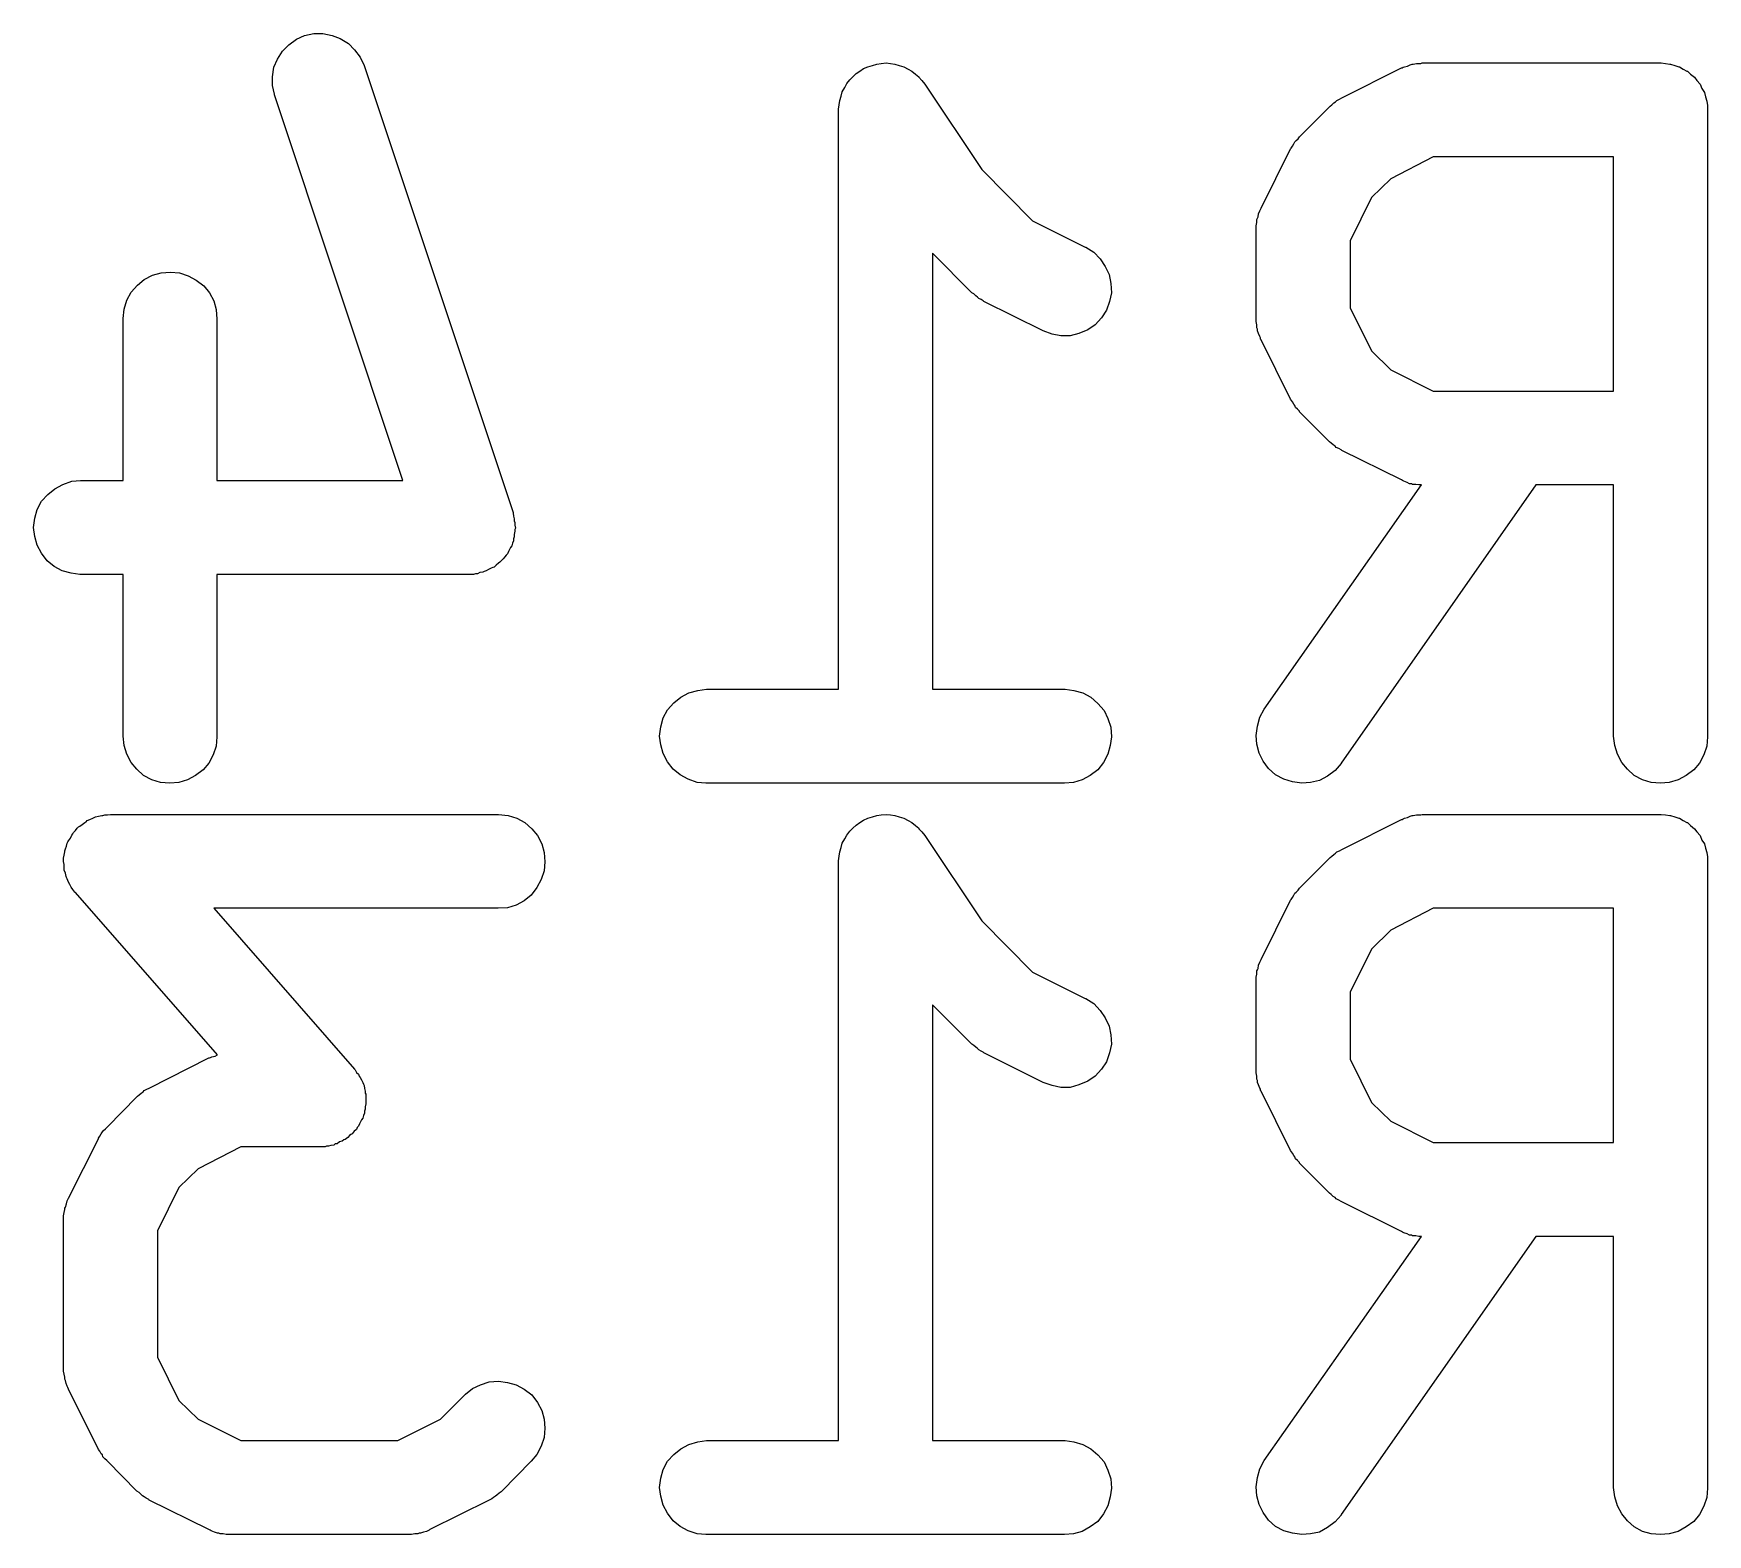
# Model space of a CAD drawing. Extents: x 99.9 to 130.1, y -164.7 to -96.1.
# Drawn here: x 113.915 to 116.589, y -115.327 to -112.93 of the extents above; entities that cross this region are included whole.
import ezdxf

# ---------------------------------------------------------------- set-up
doc = ezdxf.new("R2010")
doc.units = 0
doc.layers.add('BLACK', color=7, linetype='CONTINUOUS')

msp = doc.modelspace()

# ---------------------------------------------------------------- linework, layer by layer
at = {"layer": 'BLACK', "linetype": 'CONTINUOUS'}
for p, q in [((114.313, -112.958), (114.323, -112.948)), ((114.323, -112.948), (114.335, -112.939)), ((114.335, -112.939), (114.348, -112.933)), ((114.348, -112.933), (114.363, -112.93)), ((114.363, -112.93), (114.377, -112.93)), ((114.377, -112.93), (114.392, -112.933)), ((114.392, -112.933), (114.405, -112.938)), ((114.405, -112.938), (114.418, -112.946)), ((114.418, -112.946), (114.428, -112.956)), ((114.299, -112.984), (114.305, -112.971)), ((114.305, -112.971), (114.313, -112.958)), ((114.428, -112.956), (114.437, -112.968)), ((114.437, -112.968), (114.443, -112.981)), ((114.297, -112.999), (114.299, -112.984)), ((114.297, -113.013), (114.297, -112.999)), ((114.443, -112.981), (114.681, -113.695)), ((115.219, -113.004), (115.224, -112.999)), ((115.224, -112.999), (115.229, -112.994)), ((115.224, -112.999), (115.224, -112.999)), ((115.224, -112.999), (115.224, -112.999)), ((115.229, -112.994), (115.235, -112.99)), ((115.235, -112.99), (115.241, -112.986)), ((115.235, -112.99), (115.235, -112.99)), ((115.235, -112.99), (115.235, -112.99)), ((115.241, -112.986), (115.248, -112.983)), ((115.248, -112.983), (115.255, -112.981)), ((115.248, -112.983), (115.248, -112.983)), ((115.248, -112.983), (115.248, -112.983)), ((115.255, -112.981), (115.262, -112.979)), ((115.262, -112.979), (115.269, -112.978)), ((115.262, -112.979), (115.262, -112.979)), ((115.262, -112.979), (115.262, -112.979)), ((115.269, -112.978), (115.277, -112.977)), ((115.277, -112.977), (115.277, -112.977)), ((115.277, -112.977), (115.284, -112.978)), ((115.277, -112.977), (115.277, -112.977)), ((115.284, -112.978), (115.291, -112.979)), ((115.291, -112.979), (115.291, -112.979)), ((115.291, -112.979), (115.291, -112.979)), ((115.291, -112.979), (115.298, -112.981)), ((115.298, -112.981), (115.305, -112.983)), ((115.305, -112.983), (115.305, -112.983)), ((115.305, -112.983), (115.305, -112.983)), ((115.305, -112.983), (115.312, -112.987)), ((115.312, -112.987), (115.318, -112.99)), ((115.318, -112.99), (115.318, -112.99)), ((115.318, -112.99), (115.318, -112.99)), ((115.318, -112.99), (115.324, -112.995)), ((115.324, -112.995), (115.329, -112.999)), ((115.329, -112.999), (115.329, -112.999)), ((115.329, -112.999), (115.329, -113)), ((115.329, -113), (115.334, -113.005)), ((116.005, -113.033), (116.1, -112.985)), ((116.1, -112.985), (116.101, -112.985)), ((116.101, -112.985), (116.103, -112.984)), ((116.103, -112.984), (116.105, -112.983)), ((116.105, -112.983), (116.11, -112.982)), ((116.11, -112.982), (116.114, -112.98)), ((116.114, -112.98), (116.117, -112.979)), ((116.117, -112.979), (116.119, -112.979)), ((116.119, -112.979), (116.124, -112.978)), ((116.124, -112.978), (116.129, -112.978)), ((116.129, -112.978), (116.131, -112.978)), ((116.131, -112.978), (116.133, -112.977)), ((116.133, -112.977), (116.514, -112.977)), ((116.514, -112.977), (116.515, -112.977)), ((116.515, -112.977), (116.515, -112.977)), ((116.515, -112.977), (116.515, -112.977)), ((116.515, -112.977), (116.515, -112.977)), ((116.515, -112.977), (116.522, -112.978)), ((116.522, -112.978), (116.529, -112.979)), ((116.529, -112.979), (116.53, -112.979)), ((116.53, -112.979), (116.53, -112.979)), ((116.53, -112.979), (116.537, -112.981)), ((116.537, -112.981), (116.543, -112.983)), ((116.543, -112.983), (116.544, -112.983)), ((116.544, -112.983), (116.544, -112.983)), ((116.544, -112.983), (116.55, -112.987)), ((116.55, -112.987), (116.556, -112.99)), ((116.556, -112.99), (116.556, -112.99)), ((116.556, -112.99), (116.557, -112.99)), ((116.557, -112.99), (116.562, -112.995)), ((116.562, -112.995), (116.568, -113)), ((116.568, -113), (116.568, -113)), ((116.568, -113), (116.568, -113)), ((116.568, -113), (116.572, -113.005)), ((114.3, -113.027), (114.297, -113.013)), ((114.3, -113.028), (114.3, -113.027)), ((114.505, -113.644), (114.3, -113.028)), ((115.205, -113.03), (115.207, -113.023)), ((115.207, -113.023), (115.211, -113.016)), ((115.207, -113.023), (115.207, -113.023)), ((115.207, -113.023), (115.207, -113.023)), ((115.211, -113.016), (115.214, -113.01)), ((115.214, -113.01), (115.219, -113.004)), ((115.214, -113.01), (115.214, -113.01)), ((115.214, -113.01), (115.214, -113.01)), ((115.334, -113.005), (115.339, -113.011)), ((115.339, -113.011), (115.43, -113.147)), ((116.572, -113.005), (116.577, -113.011)), ((116.577, -113.011), (116.577, -113.011)), ((116.577, -113.011), (116.577, -113.011)), ((116.577, -113.011), (116.58, -113.018)), ((116.58, -113.018), (116.584, -113.024)), ((116.584, -113.024), (116.584, -113.024)), ((116.584, -113.024), (116.584, -113.024)), ((116.584, -113.024), (116.586, -113.031)), ((115.201, -113.051), (115.202, -113.044)), ((115.201, -113.052), (115.201, -113.051)), ((115.201, -113.051), (115.201, -113.051)), ((115.201, -113.051), (115.201, -113.051)), ((115.201, -113.051), (115.201, -113.051)), ((115.201, -113.977), (115.201, -113.052)), ((115.202, -113.044), (115.203, -113.037)), ((115.203, -113.037), (115.205, -113.03)), ((115.203, -113.037), (115.203, -113.037)), ((115.203, -113.037), (115.203, -113.037)), ((115.937, -113.095), (115.985, -113.047)), ((115.985, -113.047), (115.986, -113.046)), ((115.986, -113.046), (115.989, -113.044)), ((115.989, -113.044), (115.992, -113.041)), ((115.992, -113.041), (115.995, -113.039)), ((115.995, -113.039), (115.997, -113.037)), ((115.997, -113.037), (116.001, -113.035)), ((116.001, -113.035), (116.005, -113.033)), ((116.586, -113.031), (116.588, -113.038)), ((116.588, -113.038), (116.588, -113.038)), ((116.588, -113.038), (116.588, -113.038)), ((116.588, -113.038), (116.589, -113.045)), ((116.589, -113.045), (116.589, -113.052)), ((116.589, -113.052), (116.589, -114.052)), ((115.924, -113.113), (115.926, -113.11)), ((115.926, -113.11), (115.928, -113.106)), ((115.928, -113.106), (115.93, -113.103)), ((115.93, -113.103), (115.932, -113.101)), ((115.932, -113.101), (115.935, -113.098)), ((115.935, -113.098), (115.937, -113.095)), ((115.876, -113.209), (115.923, -113.114)), ((115.923, -113.114), (115.924, -113.113)), ((116.151, -113.127), (116.083, -113.162)), ((116.439, -113.127), (116.151, -113.127)), ((116.439, -113.501), (116.439, -113.127)), ((115.43, -113.147), (115.511, -113.229)), ((116.083, -113.162), (116.052, -113.192)), ((115.872, -113.218), (115.874, -113.213)), ((115.874, -113.213), (115.875, -113.211)), ((115.875, -113.211), (115.876, -113.209)), ((116.052, -113.192), (116.018, -113.261)), ((115.511, -113.229), (115.595, -113.271)), ((115.868, -113.237), (115.869, -113.232)), ((115.868, -113.24), (115.868, -113.237)), ((115.868, -113.242), (115.868, -113.24)), ((115.868, -113.243), (115.868, -113.242)), ((115.868, -113.386), (115.868, -113.243)), ((115.869, -113.227), (115.87, -113.225)), ((115.869, -113.232), (115.869, -113.227)), ((115.87, -113.225), (115.871, -113.223)), ((115.871, -113.223), (115.872, -113.218)), ((116.018, -113.261), (116.018, -113.368)), ((115.414, -113.344), (115.351, -113.281)), ((115.351, -113.281), (115.351, -113.977)), ((115.595, -113.271), (115.596, -113.271)), ((115.596, -113.271), (115.609, -113.279)), ((115.609, -113.279), (115.619, -113.29)), ((115.619, -113.29), (115.627, -113.302)), ((114.081, -113.332), (114.092, -113.323)), ((114.092, -113.323), (114.105, -113.316)), ((114.105, -113.316), (114.119, -113.312)), ((114.119, -113.312), (114.134, -113.311)), ((114.134, -113.311), (114.148, -113.312)), ((114.148, -113.312), (114.162, -113.317)), ((114.162, -113.317), (114.175, -113.324)), ((114.175, -113.324), (114.187, -113.333)), ((115.627, -113.302), (115.633, -113.315)), ((115.633, -113.315), (115.636, -113.329)), ((114.064, -113.356), (114.071, -113.343)), ((114.071, -113.343), (114.081, -113.332)), ((114.187, -113.333), (114.196, -113.344)), ((114.196, -113.344), (114.203, -113.357)), ((115.417, -113.346), (115.414, -113.344)), ((115.42, -113.349), (115.417, -113.346)), ((115.423, -113.351), (115.42, -113.349)), ((115.637, -113.344), (115.634, -113.358)), ((115.636, -113.329), (115.637, -113.344)), ((114.058, -113.385), (114.06, -113.37)), ((114.06, -113.37), (114.064, -113.356)), ((114.203, -113.357), (114.207, -113.371)), ((114.207, -113.371), (114.208, -113.386)), ((115.425, -113.353), (115.423, -113.351)), ((115.429, -113.355), (115.425, -113.353)), ((115.432, -113.357), (115.429, -113.355)), ((115.433, -113.358), (115.432, -113.357)), ((115.528, -113.405), (115.433, -113.358)), ((115.629, -113.372), (115.621, -113.384)), ((115.634, -113.358), (115.629, -113.372)), ((116.018, -113.368), (116.052, -113.437)), ((114.058, -113.386), (114.058, -113.385)), ((114.058, -113.644), (114.058, -113.386)), ((114.208, -113.386), (114.208, -113.644)), ((115.599, -113.403), (115.585, -113.409)), ((115.611, -113.395), (115.599, -113.403)), ((115.621, -113.384), (115.611, -113.395)), ((115.868, -113.388), (115.868, -113.386)), ((115.868, -113.39), (115.868, -113.388)), ((115.869, -113.395), (115.868, -113.39)), ((115.869, -113.4), (115.869, -113.395)), ((115.87, -113.402), (115.869, -113.4)), ((115.87, -113.405), (115.87, -113.402)), ((115.542, -113.41), (115.528, -113.405)), ((115.556, -113.413), (115.542, -113.41)), ((115.571, -113.413), (115.556, -113.413)), ((115.585, -113.409), (115.571, -113.413)), ((115.872, -113.409), (115.87, -113.405)), ((115.874, -113.414), (115.872, -113.409)), ((115.875, -113.416), (115.874, -113.414)), ((115.875, -113.418), (115.875, -113.416)), ((115.876, -113.419), (115.875, -113.418)), ((115.923, -113.514), (115.876, -113.419)), ((116.052, -113.437), (116.083, -113.467)), ((116.083, -113.467), (116.151, -113.501)), ((116.151, -113.501), (116.439, -113.501)), ((115.926, -113.518), (115.923, -113.514)), ((115.928, -113.522), (115.926, -113.518)), ((115.93, -113.524), (115.928, -113.522)), ((115.931, -113.527), (115.93, -113.524)), ((115.934, -113.53), (115.931, -113.527)), ((115.937, -113.533), (115.934, -113.53)), ((115.937, -113.534), (115.937, -113.533)), ((115.985, -113.582), (115.937, -113.534)), ((115.988, -113.584), (115.985, -113.582)), ((115.991, -113.587), (115.988, -113.584)), ((115.994, -113.589), (115.991, -113.587)), ((115.996, -113.591), (115.994, -113.589)), ((116, -113.593), (115.996, -113.591)), ((116.004, -113.595), (116, -113.593)), ((116.005, -113.596), (116.004, -113.595)), ((116.1, -113.643), (116.005, -113.596)), ((113.976, -113.645), (113.99, -113.644)), ((113.99, -113.644), (114.058, -113.644)), ((114.208, -113.644), (114.505, -113.644)), ((116.102, -113.644), (116.1, -113.643)), ((116.104, -113.645), (116.102, -113.644)), ((113.928, -113.677), (113.938, -113.666)), ((113.938, -113.666), (113.949, -113.657)), ((113.949, -113.657), (113.962, -113.65)), ((113.962, -113.65), (113.976, -113.645)), ((115.881, -114.009), (116.132, -113.651)), ((116.315, -113.651), (116.004, -114.095)), ((116.109, -113.647), (116.104, -113.645)), ((116.113, -113.649), (116.109, -113.647)), ((116.116, -113.649), (116.113, -113.649)), ((116.118, -113.65), (116.116, -113.649)), ((116.123, -113.65), (116.118, -113.65)), ((116.128, -113.651), (116.123, -113.65)), ((116.13, -113.651), (116.128, -113.651)), ((116.132, -113.651), (116.13, -113.651)), ((116.439, -113.651), (116.315, -113.651)), ((116.439, -114.052), (116.439, -113.651)), ((113.917, -113.704), (113.921, -113.69)), ((113.921, -113.69), (113.928, -113.677)), ((114.681, -113.695), (114.681, -113.696)), ((114.681, -113.696), (114.682, -113.701)), ((113.915, -113.719), (113.917, -113.704)), ((113.917, -113.733), (113.915, -113.719)), ((114.682, -113.701), (114.683, -113.705)), ((114.683, -113.705), (114.683, -113.708)), ((114.683, -113.708), (114.684, -113.711)), ((114.684, -113.725), (114.683, -113.73)), ((114.684, -113.711), (114.684, -113.715)), ((114.684, -113.715), (114.685, -113.72)), ((114.685, -113.72), (114.684, -113.722)), ((114.684, -113.722), (114.684, -113.725)), ((113.921, -113.747), (113.917, -113.733)), ((113.928, -113.76), (113.921, -113.747)), ((114.677, -113.751), (114.676, -113.753)), ((114.679, -113.748), (114.677, -113.751)), ((114.68, -113.744), (114.679, -113.748)), ((114.682, -113.74), (114.68, -113.744)), ((114.683, -113.734), (114.682, -113.737)), ((114.682, -113.737), (114.682, -113.74)), ((114.683, -113.73), (114.683, -113.734)), ((113.937, -113.772), (113.928, -113.76)), ((113.948, -113.781), (113.937, -113.772)), ((114.658, -113.776), (114.654, -113.779)), ((114.66, -113.774), (114.658, -113.776)), ((114.662, -113.772), (114.66, -113.774)), ((114.665, -113.769), (114.662, -113.772)), ((114.668, -113.766), (114.665, -113.769)), ((114.67, -113.763), (114.668, -113.766)), ((114.672, -113.761), (114.67, -113.763)), ((114.674, -113.757), (114.672, -113.761)), ((114.676, -113.753), (114.674, -113.757)), ((113.961, -113.788), (113.948, -113.781)), ((113.975, -113.792), (113.961, -113.788)), ((113.989, -113.794), (113.975, -113.792)), ((113.99, -113.794), (113.989, -113.794)), ((114.058, -113.794), (113.99, -113.794)), ((114.058, -114.052), (114.058, -113.794)), ((114.61, -113.794), (114.208, -113.794)), ((114.208, -113.794), (114.208, -114.052)), ((114.614, -113.794), (114.61, -113.794)), ((114.618, -113.794), (114.614, -113.794)), ((114.621, -113.793), (114.618, -113.794)), ((114.624, -113.793), (114.621, -113.793)), ((114.628, -113.791), (114.624, -113.793)), ((114.633, -113.79), (114.628, -113.791)), ((114.635, -113.789), (114.633, -113.79)), ((114.638, -113.788), (114.635, -113.789)), ((114.642, -113.786), (114.638, -113.788)), ((114.646, -113.784), (114.642, -113.786)), ((114.649, -113.783), (114.646, -113.784)), ((114.651, -113.782), (114.649, -113.783)), ((114.654, -113.779), (114.651, -113.782)), ((114.938, -113.999), (114.949, -113.99)), ((114.949, -113.99), (114.962, -113.983)), ((114.962, -113.983), (114.976, -113.979)), ((114.976, -113.979), (114.99, -113.977)), ((114.99, -113.977), (115.201, -113.977)), ((115.351, -113.977), (115.562, -113.977)), ((115.562, -113.977), (115.563, -113.977)), ((115.563, -113.977), (115.577, -113.979)), ((115.577, -113.979), (115.591, -113.983)), ((115.591, -113.983), (115.604, -113.99)), ((115.604, -113.99), (115.615, -114)), ((114.921, -114.023), (114.928, -114.01)), ((114.928, -114.01), (114.938, -113.999)), ((115.615, -114), (115.625, -114.011)), ((115.625, -114.011), (115.631, -114.024)), ((115.874, -114.022), (115.881, -114.009)), ((114.915, -114.052), (114.917, -114.037)), ((114.917, -114.037), (114.921, -114.023)), ((115.631, -114.024), (115.636, -114.038)), ((115.636, -114.038), (115.637, -114.053)), ((115.868, -114.051), (115.87, -114.036)), ((115.87, -114.036), (115.874, -114.022)), ((114.06, -114.067), (114.058, -114.052)), ((114.064, -114.081), (114.06, -114.067)), ((114.207, -114.068), (114.202, -114.082)), ((114.208, -114.053), (114.207, -114.068)), ((114.208, -114.052), (114.208, -114.053)), ((114.917, -114.066), (114.915, -114.052)), ((114.921, -114.08), (114.917, -114.066)), ((115.635, -114.067), (115.631, -114.081)), ((115.637, -114.053), (115.635, -114.067)), ((115.869, -114.065), (115.868, -114.051)), ((115.873, -114.079), (115.869, -114.065)), ((116.441, -114.067), (116.439, -114.052)), ((116.445, -114.081), (116.441, -114.067)), ((116.588, -114.068), (116.583, -114.082)), ((116.589, -114.053), (116.588, -114.068)), ((116.589, -114.052), (116.589, -114.053)), ((114.071, -114.094), (114.064, -114.081)), ((114.08, -114.105), (114.071, -114.094)), ((114.195, -114.095), (114.186, -114.106)), ((114.202, -114.082), (114.195, -114.095)), ((114.928, -114.093), (114.921, -114.08)), ((114.937, -114.105), (114.928, -114.093)), ((115.624, -114.094), (115.615, -114.106)), ((115.631, -114.081), (115.624, -114.094)), ((115.879, -114.092), (115.873, -114.079)), ((115.888, -114.104), (115.879, -114.092)), ((116.004, -114.096), (115.994, -114.107)), ((116.004, -114.095), (116.004, -114.096)), ((116.452, -114.094), (116.445, -114.081)), ((116.461, -114.105), (116.452, -114.094)), ((116.576, -114.095), (116.567, -114.106)), ((116.583, -114.082), (116.576, -114.095)), ((114.091, -114.115), (114.08, -114.105)), ((114.104, -114.122), (114.091, -114.115)), ((114.118, -114.126), (114.104, -114.122)), ((114.133, -114.127), (114.118, -114.126)), ((114.147, -114.126), (114.133, -114.127)), ((114.161, -114.122), (114.147, -114.126)), ((114.174, -114.115), (114.161, -114.122)), ((114.186, -114.106), (114.174, -114.115)), ((114.948, -114.114), (114.937, -114.105)), ((114.961, -114.121), (114.948, -114.114)), ((114.975, -114.126), (114.961, -114.121)), ((114.989, -114.127), (114.975, -114.126)), ((115.576, -114.126), (115.562, -114.127)), ((115.59, -114.122), (115.576, -114.126)), ((115.603, -114.115), (115.59, -114.122)), ((115.615, -114.106), (115.603, -114.115)), ((115.899, -114.114), (115.888, -114.104)), ((115.912, -114.121), (115.899, -114.114)), ((115.926, -114.125), (115.912, -114.121)), ((115.941, -114.127), (115.926, -114.125)), ((115.955, -114.126), (115.941, -114.127)), ((115.969, -114.123), (115.955, -114.126)), ((115.982, -114.116), (115.969, -114.123)), ((115.994, -114.107), (115.982, -114.116)), ((116.472, -114.115), (116.461, -114.105)), ((116.485, -114.122), (116.472, -114.115)), ((116.499, -114.126), (116.485, -114.122)), ((116.514, -114.127), (116.499, -114.126)), ((116.528, -114.126), (116.514, -114.127)), ((116.542, -114.122), (116.528, -114.126)), ((116.555, -114.115), (116.542, -114.122)), ((116.567, -114.106), (116.555, -114.115)), ((114.99, -114.127), (114.989, -114.127)), ((115.562, -114.127), (114.99, -114.127)), ((114.019, -114.18), (114.024, -114.179)), ((114.024, -114.179), (114.026, -114.179)), ((114.026, -114.179), (114.029, -114.178)), ((114.029, -114.178), (114.033, -114.178)), ((114.033, -114.178), (114.038, -114.177)), ((114.038, -114.177), (114.657, -114.177)), ((114.657, -114.177), (114.658, -114.177)), ((114.658, -114.177), (114.673, -114.179)), ((114.673, -114.179), (114.687, -114.183)), ((115.255, -114.181), (115.262, -114.179)), ((115.262, -114.179), (115.269, -114.178)), ((115.262, -114.179), (115.262, -114.179)), ((115.262, -114.179), (115.262, -114.179)), ((115.269, -114.178), (115.277, -114.177)), ((115.277, -114.177), (115.277, -114.177)), ((115.277, -114.177), (115.284, -114.178)), ((115.277, -114.177), (115.277, -114.177)), ((115.284, -114.178), (115.291, -114.179)), ((115.291, -114.179), (115.291, -114.179)), ((115.291, -114.179), (115.291, -114.179)), ((115.291, -114.179), (115.298, -114.181)), ((116.114, -114.18), (116.117, -114.179)), ((116.117, -114.179), (116.119, -114.179)), ((116.119, -114.179), (116.124, -114.178)), ((116.124, -114.178), (116.129, -114.178)), ((116.129, -114.178), (116.131, -114.178)), ((116.131, -114.178), (116.133, -114.177)), ((116.133, -114.177), (116.514, -114.177)), ((116.514, -114.177), (116.515, -114.177)), ((116.515, -114.177), (116.515, -114.177)), ((116.515, -114.177), (116.515, -114.177)), ((116.515, -114.177), (116.515, -114.177)), ((116.515, -114.177), (116.522, -114.178)), ((116.522, -114.178), (116.529, -114.179)), ((116.529, -114.179), (116.53, -114.179)), ((116.53, -114.179), (116.53, -114.179)), ((116.53, -114.179), (116.537, -114.181)), ((113.978, -114.208), (113.979, -114.206)), ((113.979, -114.206), (113.982, -114.203)), ((113.982, -114.203), (113.985, -114.199)), ((113.985, -114.199), (113.987, -114.197)), ((113.987, -114.197), (113.989, -114.196)), ((113.989, -114.196), (113.993, -114.193)), ((113.993, -114.193), (113.997, -114.19)), ((113.997, -114.19), (113.999, -114.189)), ((113.999, -114.189), (114.001, -114.187)), ((114.001, -114.187), (114.005, -114.185)), ((114.005, -114.185), (114.01, -114.183)), ((114.01, -114.183), (114.012, -114.182)), ((114.012, -114.182), (114.014, -114.181)), ((114.014, -114.181), (114.019, -114.18)), ((114.687, -114.183), (114.7, -114.19)), ((114.7, -114.19), (114.711, -114.2)), ((114.711, -114.2), (114.72, -114.211)), ((115.214, -114.21), (115.219, -114.204)), ((115.219, -114.204), (115.224, -114.199)), ((115.224, -114.199), (115.229, -114.194)), ((115.224, -114.199), (115.224, -114.199)), ((115.224, -114.199), (115.224, -114.199)), ((115.229, -114.194), (115.235, -114.19)), ((115.235, -114.19), (115.241, -114.186)), ((115.235, -114.19), (115.235, -114.19)), ((115.235, -114.19), (115.235, -114.19)), ((115.241, -114.186), (115.248, -114.183)), ((115.248, -114.183), (115.255, -114.181)), ((115.248, -114.183), (115.248, -114.183)), ((115.248, -114.183), (115.248, -114.183)), ((115.298, -114.181), (115.305, -114.183)), ((115.305, -114.183), (115.305, -114.183)), ((115.305, -114.183), (115.305, -114.183)), ((115.305, -114.183), (115.312, -114.187)), ((115.312, -114.187), (115.318, -114.19)), ((115.318, -114.19), (115.318, -114.19)), ((115.318, -114.19), (115.318, -114.19)), ((115.318, -114.19), (115.324, -114.195)), ((115.324, -114.195), (115.329, -114.199)), ((115.329, -114.199), (115.329, -114.199)), ((115.329, -114.199), (115.329, -114.2)), ((115.329, -114.2), (115.334, -114.205)), ((115.334, -114.205), (115.339, -114.211)), ((116.005, -114.233), (116.1, -114.185)), ((116.1, -114.185), (116.101, -114.185)), ((116.101, -114.185), (116.103, -114.184)), ((116.103, -114.184), (116.105, -114.183)), ((116.105, -114.183), (116.11, -114.182)), ((116.11, -114.182), (116.114, -114.18)), ((116.537, -114.181), (116.543, -114.183)), ((116.543, -114.183), (116.544, -114.183)), ((116.544, -114.183), (116.544, -114.183)), ((116.544, -114.183), (116.55, -114.187)), ((116.55, -114.187), (116.556, -114.19)), ((116.556, -114.19), (116.556, -114.19)), ((116.556, -114.19), (116.557, -114.19)), ((116.557, -114.19), (116.562, -114.195)), ((116.562, -114.195), (116.568, -114.2)), ((116.568, -114.2), (116.568, -114.2)), ((116.568, -114.2), (116.568, -114.2)), ((116.568, -114.2), (116.572, -114.205)), ((116.572, -114.205), (116.577, -114.211)), ((113.965, -114.235), (113.966, -114.232)), ((113.966, -114.232), (113.968, -114.228)), ((113.968, -114.228), (113.969, -114.223)), ((113.969, -114.223), (113.97, -114.221)), ((113.97, -114.221), (113.971, -114.219)), ((113.971, -114.219), (113.974, -114.215)), ((113.974, -114.215), (113.976, -114.21)), ((113.976, -114.21), (113.978, -114.208)), ((114.72, -114.211), (114.727, -114.224)), ((114.727, -114.224), (114.731, -114.238)), ((115.203, -114.237), (115.205, -114.23)), ((115.205, -114.23), (115.207, -114.223)), ((115.207, -114.223), (115.211, -114.216)), ((115.207, -114.223), (115.207, -114.223)), ((115.207, -114.223), (115.207, -114.223)), ((115.211, -114.216), (115.214, -114.21)), ((115.214, -114.21), (115.214, -114.21)), ((115.214, -114.21), (115.214, -114.21)), ((115.339, -114.211), (115.43, -114.347)), ((116.001, -114.235), (116.005, -114.233)), ((116.577, -114.211), (116.577, -114.211)), ((116.577, -114.211), (116.577, -114.211)), ((116.577, -114.211), (116.58, -114.218)), ((116.58, -114.218), (116.584, -114.224)), ((116.584, -114.224), (116.584, -114.224)), ((116.584, -114.224), (116.584, -114.224)), ((116.584, -114.224), (116.586, -114.231)), ((116.586, -114.231), (116.588, -114.238)), ((113.963, -114.247), (113.964, -114.242)), ((113.963, -114.249), (113.963, -114.247)), ((113.963, -114.252), (113.963, -114.249)), ((113.964, -114.257), (113.963, -114.252)), ((113.964, -114.242), (113.965, -114.237)), ((113.964, -114.261), (113.964, -114.257)), ((113.965, -114.237), (113.965, -114.235)), ((114.731, -114.238), (114.732, -114.253)), ((114.732, -114.253), (114.731, -114.267)), ((115.201, -114.251), (115.202, -114.244)), ((115.201, -114.252), (115.201, -114.251)), ((115.201, -114.251), (115.201, -114.251)), ((115.201, -114.251), (115.201, -114.251)), ((115.201, -114.251), (115.201, -114.251)), ((115.201, -115.177), (115.201, -114.252)), ((115.202, -114.244), (115.203, -114.237)), ((115.203, -114.237), (115.203, -114.237)), ((115.203, -114.237), (115.203, -114.237)), ((115.937, -114.295), (115.985, -114.247)), ((115.985, -114.247), (115.986, -114.246)), ((115.986, -114.246), (115.989, -114.244)), ((115.989, -114.244), (115.992, -114.241)), ((115.992, -114.241), (115.995, -114.239)), ((115.995, -114.239), (115.997, -114.237)), ((115.997, -114.237), (116.001, -114.235)), ((116.588, -114.238), (116.588, -114.238)), ((116.588, -114.238), (116.588, -114.238)), ((116.588, -114.238), (116.589, -114.245)), ((116.589, -114.245), (116.589, -114.252)), ((116.589, -114.252), (116.589, -115.252)), ((113.964, -114.264), (113.964, -114.261)), ((113.964, -114.266), (113.964, -114.264)), ((113.966, -114.271), (113.964, -114.266)), ((113.967, -114.276), (113.966, -114.271)), ((113.968, -114.278), (113.967, -114.276)), ((113.969, -114.28), (113.968, -114.278)), ((113.971, -114.285), (113.969, -114.28)), ((113.973, -114.289), (113.971, -114.285)), ((114.726, -114.281), (114.719, -114.294)), ((114.731, -114.267), (114.726, -114.281)), ((113.974, -114.291), (113.973, -114.289)), ((113.975, -114.293), (113.974, -114.291)), ((113.978, -114.297), (113.975, -114.293)), ((113.981, -114.301), (113.978, -114.297)), ((113.982, -114.302), (113.981, -114.301)), ((114.209, -114.561), (113.982, -114.302)), ((114.71, -114.306), (114.699, -114.315)), ((114.719, -114.294), (114.71, -114.306)), ((115.923, -114.314), (115.924, -114.313)), ((115.924, -114.313), (115.926, -114.31)), ((115.926, -114.31), (115.928, -114.306)), ((115.928, -114.306), (115.93, -114.303)), ((115.93, -114.303), (115.932, -114.301)), ((115.932, -114.301), (115.935, -114.298)), ((115.935, -114.298), (115.937, -114.295)), ((114.657, -114.327), (114.203, -114.327)), ((114.203, -114.327), (114.428, -114.584)), ((114.672, -114.326), (114.657, -114.327)), ((114.686, -114.322), (114.672, -114.326)), ((114.699, -114.315), (114.686, -114.322)), ((115.876, -114.409), (115.923, -114.314)), ((116.151, -114.327), (116.083, -114.362)), ((116.439, -114.327), (116.151, -114.327)), ((116.439, -114.701), (116.439, -114.327)), ((115.43, -114.347), (115.511, -114.429)), ((116.083, -114.362), (116.052, -114.392)), ((116.052, -114.392), (116.018, -114.461)), ((115.871, -114.423), (115.872, -114.418)), ((115.872, -114.418), (115.874, -114.413)), ((115.874, -114.413), (115.875, -114.411)), ((115.875, -114.411), (115.876, -114.409)), ((115.511, -114.429), (115.595, -114.471)), ((115.868, -114.437), (115.869, -114.432)), ((115.868, -114.44), (115.868, -114.437)), ((115.868, -114.442), (115.868, -114.44)), ((115.868, -114.443), (115.868, -114.442)), ((115.868, -114.586), (115.868, -114.443)), ((115.869, -114.427), (115.87, -114.425)), ((115.869, -114.432), (115.869, -114.427)), ((115.87, -114.425), (115.871, -114.423)), ((115.595, -114.471), (115.596, -114.471)), ((115.596, -114.471), (115.609, -114.479)), ((116.018, -114.461), (116.018, -114.568)), ((115.414, -114.544), (115.351, -114.481)), ((115.351, -114.481), (115.351, -115.177)), ((115.609, -114.479), (115.619, -114.49)), ((115.619, -114.49), (115.627, -114.502)), ((115.627, -114.502), (115.633, -114.515)), ((115.633, -114.515), (115.636, -114.529)), ((115.417, -114.546), (115.414, -114.544)), ((115.42, -114.549), (115.417, -114.546)), ((115.423, -114.551), (115.42, -114.549)), ((115.425, -114.553), (115.423, -114.551)), ((115.429, -114.555), (115.425, -114.553)), ((115.637, -114.544), (115.634, -114.558)), ((115.636, -114.529), (115.637, -114.544)), ((114.1, -114.614), (114.195, -114.566)), ((114.195, -114.566), (114.196, -114.566)), ((114.196, -114.566), (114.198, -114.565)), ((114.198, -114.565), (114.2, -114.564)), ((114.2, -114.564), (114.205, -114.563)), ((114.205, -114.563), (114.209, -114.561)), ((115.432, -114.557), (115.429, -114.555)), ((115.433, -114.558), (115.432, -114.557)), ((115.528, -114.605), (115.433, -114.558)), ((115.629, -114.572), (115.621, -114.584)), ((115.634, -114.558), (115.629, -114.572)), ((116.018, -114.568), (116.052, -114.637)), ((114.428, -114.584), (114.429, -114.585)), ((114.429, -114.585), (114.431, -114.589)), ((114.431, -114.589), (114.434, -114.592)), ((114.434, -114.592), (114.435, -114.595)), ((114.435, -114.595), (114.437, -114.597)), ((114.437, -114.597), (114.439, -114.601)), ((114.439, -114.601), (114.441, -114.605)), ((114.441, -114.605), (114.442, -114.608)), ((115.542, -114.61), (115.528, -114.605)), ((115.599, -114.603), (115.585, -114.609)), ((115.611, -114.595), (115.599, -114.603)), ((115.621, -114.584), (115.611, -114.595)), ((115.868, -114.588), (115.868, -114.586)), ((115.868, -114.59), (115.868, -114.588)), ((115.869, -114.595), (115.868, -114.59)), ((115.869, -114.6), (115.869, -114.595)), ((115.87, -114.602), (115.869, -114.6)), ((115.87, -114.605), (115.87, -114.602)), ((115.872, -114.609), (115.87, -114.605)), ((114.033, -114.676), (114.08, -114.628)), ((114.08, -114.628), (114.081, -114.627)), ((114.081, -114.627), (114.084, -114.625)), ((114.084, -114.625), (114.087, -114.622)), ((114.087, -114.622), (114.09, -114.62)), ((114.09, -114.62), (114.092, -114.618)), ((114.092, -114.618), (114.096, -114.616)), ((114.096, -114.616), (114.1, -114.614)), ((114.442, -114.608), (114.443, -114.61)), ((114.443, -114.61), (114.444, -114.615)), ((114.444, -114.615), (114.445, -114.619)), ((114.445, -114.619), (114.445, -114.622)), ((114.445, -114.622), (114.446, -114.624)), ((114.446, -114.624), (114.446, -114.629)), ((114.446, -114.629), (114.446, -114.634)), ((114.446, -114.634), (114.446, -114.636)), ((115.556, -114.613), (115.542, -114.61)), ((115.571, -114.613), (115.556, -114.613)), ((115.585, -114.609), (115.571, -114.613)), ((115.874, -114.614), (115.872, -114.609)), ((115.875, -114.616), (115.874, -114.614)), ((115.875, -114.618), (115.875, -114.616)), ((115.876, -114.619), (115.875, -114.618)), ((115.923, -114.714), (115.876, -114.619)), ((114.442, -114.658), (114.441, -114.662)), ((114.444, -114.654), (114.442, -114.658)), ((114.445, -114.648), (114.444, -114.651)), ((114.444, -114.651), (114.444, -114.654)), ((114.446, -114.639), (114.445, -114.644)), ((114.445, -114.644), (114.445, -114.648)), ((114.446, -114.636), (114.446, -114.639)), ((116.052, -114.637), (116.083, -114.667)), ((114.021, -114.691), (114.023, -114.687)), ((114.023, -114.687), (114.025, -114.684)), ((114.025, -114.684), (114.027, -114.682)), ((114.027, -114.682), (114.03, -114.679)), ((114.03, -114.679), (114.033, -114.676)), ((114.424, -114.687), (114.422, -114.688)), ((114.427, -114.683), (114.424, -114.687)), ((114.431, -114.68), (114.427, -114.683)), ((114.432, -114.677), (114.431, -114.68)), ((114.434, -114.675), (114.432, -114.677)), ((114.436, -114.671), (114.434, -114.675)), ((114.438, -114.667), (114.436, -114.671)), ((114.439, -114.665), (114.438, -114.667)), ((114.441, -114.662), (114.439, -114.665)), ((116.083, -114.667), (116.151, -114.701)), ((113.971, -114.79), (114.019, -114.695)), ((114.019, -114.694), (114.021, -114.691)), ((114.019, -114.695), (114.019, -114.694)), ((114.246, -114.708), (114.178, -114.743)), ((114.371, -114.708), (114.246, -114.708)), ((114.376, -114.708), (114.371, -114.708)), ((114.381, -114.708), (114.376, -114.708)), ((114.383, -114.707), (114.381, -114.708)), ((114.386, -114.707), (114.383, -114.707)), ((114.39, -114.706), (114.386, -114.707)), ((114.395, -114.705), (114.39, -114.706)), ((114.397, -114.703), (114.395, -114.705)), ((114.4, -114.703), (114.397, -114.703)), ((114.404, -114.7), (114.4, -114.703)), ((114.408, -114.699), (114.404, -114.7)), ((114.411, -114.697), (114.408, -114.699)), ((114.413, -114.696), (114.411, -114.697)), ((114.417, -114.693), (114.413, -114.696)), ((114.42, -114.69), (114.417, -114.693)), ((114.422, -114.688), (114.42, -114.69)), ((115.926, -114.718), (115.923, -114.714)), ((116.151, -114.701), (116.439, -114.701)), ((115.928, -114.722), (115.926, -114.718)), ((115.93, -114.724), (115.928, -114.722)), ((115.931, -114.727), (115.93, -114.724)), ((115.934, -114.73), (115.931, -114.727)), ((115.937, -114.733), (115.934, -114.73)), ((115.937, -114.734), (115.937, -114.733)), ((115.985, -114.782), (115.937, -114.734)), ((114.178, -114.743), (114.147, -114.773)), ((113.968, -114.799), (113.969, -114.794)), ((113.969, -114.794), (113.97, -114.792)), ((113.97, -114.792), (113.971, -114.79)), ((114.147, -114.773), (114.113, -114.842)), ((115.988, -114.784), (115.985, -114.782)), ((115.991, -114.787), (115.988, -114.784)), ((115.994, -114.789), (115.991, -114.787)), ((115.996, -114.791), (115.994, -114.789)), ((116, -114.793), (115.996, -114.791)), ((116.004, -114.795), (116, -114.793)), ((113.963, -114.818), (113.964, -114.813)), ((113.963, -114.821), (113.963, -114.818)), ((113.963, -114.823), (113.963, -114.821)), ((113.964, -114.813), (113.965, -114.808)), ((113.965, -114.806), (113.966, -114.804)), ((113.965, -114.808), (113.965, -114.806)), ((113.966, -114.804), (113.968, -114.799)), ((116.005, -114.796), (116.004, -114.795)), ((116.1, -114.843), (116.005, -114.796)), ((113.963, -114.824), (113.963, -114.823)), ((113.963, -115.062), (113.963, -114.824)), ((114.113, -114.842), (114.113, -115.044)), ((116.102, -114.844), (116.1, -114.843)), ((116.104, -114.845), (116.102, -114.844)), ((116.109, -114.847), (116.104, -114.845)), ((116.113, -114.849), (116.109, -114.847)), ((115.881, -115.209), (116.132, -114.851)), ((116.315, -114.851), (116.004, -115.295)), ((116.116, -114.849), (116.113, -114.849)), ((116.118, -114.85), (116.116, -114.849)), ((116.123, -114.85), (116.118, -114.85)), ((116.128, -114.851), (116.123, -114.85)), ((116.13, -114.851), (116.128, -114.851)), ((116.132, -114.851), (116.13, -114.851)), ((116.439, -114.851), (116.315, -114.851)), ((116.439, -115.252), (116.439, -114.851)), ((113.963, -115.064), (113.963, -115.062)), ((114.113, -115.044), (114.147, -115.113)), ((113.963, -115.066), (113.963, -115.064)), ((113.964, -115.071), (113.963, -115.066)), ((113.965, -115.076), (113.964, -115.071)), ((113.965, -115.079), (113.965, -115.076)), ((113.966, -115.081), (113.965, -115.079)), ((113.967, -115.086), (113.966, -115.081)), ((113.969, -115.09), (113.967, -115.086)), ((114.616, -115.094), (114.629, -115.088)), ((114.629, -115.088), (114.643, -115.083)), ((114.643, -115.083), (114.658, -115.082)), ((114.658, -115.082), (114.672, -115.084)), ((114.672, -115.084), (114.686, -115.088)), ((114.686, -115.088), (114.699, -115.095)), ((113.97, -115.092), (113.969, -115.09)), ((113.971, -115.095), (113.97, -115.092)), ((114.019, -115.191), (113.971, -115.095)), ((113.971, -115.095), (113.971, -115.095)), ((114.147, -115.113), (114.178, -115.143)), ((114.565, -115.143), (114.604, -115.104)), ((114.604, -115.104), (114.605, -115.103)), ((114.605, -115.103), (114.616, -115.094)), ((114.699, -115.095), (114.711, -115.104)), ((114.711, -115.104), (114.72, -115.116)), ((114.72, -115.116), (114.727, -115.129)), ((114.727, -115.129), (114.731, -115.143)), ((114.178, -115.143), (114.246, -115.177)), ((114.497, -115.177), (114.565, -115.143)), ((114.731, -115.143), (114.732, -115.157)), ((114.732, -115.157), (114.731, -115.172)), ((114.021, -115.194), (114.019, -115.191)), ((114.023, -115.198), (114.021, -115.194)), ((114.246, -115.177), (114.497, -115.177)), ((114.726, -115.186), (114.719, -115.199)), ((114.731, -115.172), (114.726, -115.186)), ((114.938, -115.199), (114.949, -115.19)), ((114.949, -115.19), (114.962, -115.183)), ((114.962, -115.183), (114.976, -115.179)), ((114.976, -115.179), (114.99, -115.177)), ((114.99, -115.177), (115.201, -115.177)), ((115.351, -115.177), (115.562, -115.177)), ((115.562, -115.177), (115.563, -115.177)), ((115.563, -115.177), (115.577, -115.179)), ((115.577, -115.179), (115.591, -115.183)), ((115.591, -115.183), (115.604, -115.19)), ((115.604, -115.19), (115.615, -115.2)), ((114.025, -115.2), (114.023, -115.198)), ((114.026, -115.203), (114.025, -115.2)), ((114.029, -115.206), (114.026, -115.203)), ((114.032, -115.209), (114.029, -115.206)), ((114.033, -115.21), (114.032, -115.209)), ((114.08, -115.258), (114.033, -115.21)), ((114.71, -115.21), (114.663, -115.258)), ((114.719, -115.199), (114.71, -115.21)), ((114.921, -115.223), (114.928, -115.21)), ((114.928, -115.21), (114.938, -115.199)), ((115.615, -115.2), (115.625, -115.211)), ((115.625, -115.211), (115.631, -115.224)), ((115.87, -115.236), (115.874, -115.222)), ((115.874, -115.222), (115.881, -115.209)), ((114.915, -115.252), (114.917, -115.237)), ((114.917, -115.237), (114.921, -115.223)), ((115.631, -115.224), (115.636, -115.238)), ((115.636, -115.238), (115.637, -115.253)), ((115.868, -115.251), (115.87, -115.236)), ((114.084, -115.26), (114.08, -115.258)), ((114.087, -115.263), (114.084, -115.26)), ((114.089, -115.265), (114.087, -115.263)), ((114.092, -115.267), (114.089, -115.265)), ((114.095, -115.269), (114.092, -115.267)), ((114.099, -115.271), (114.095, -115.269)), ((114.1, -115.272), (114.099, -115.271)), ((114.195, -115.319), (114.1, -115.272)), ((114.643, -115.272), (114.548, -115.319)), ((114.647, -115.27), (114.643, -115.272)), ((114.65, -115.268), (114.647, -115.27)), ((114.653, -115.266), (114.65, -115.268)), ((114.655, -115.264), (114.653, -115.266)), ((114.659, -115.261), (114.655, -115.264)), ((114.662, -115.259), (114.659, -115.261)), ((114.663, -115.258), (114.662, -115.259)), ((114.917, -115.266), (114.915, -115.252)), ((114.921, -115.28), (114.917, -115.266)), ((115.635, -115.267), (115.631, -115.281)), ((115.637, -115.253), (115.635, -115.267)), ((115.869, -115.265), (115.868, -115.251)), ((115.873, -115.279), (115.869, -115.265)), ((116.441, -115.267), (116.439, -115.252)), ((116.445, -115.281), (116.441, -115.267)), ((116.588, -115.268), (116.583, -115.282)), ((116.589, -115.253), (116.588, -115.268)), ((116.589, -115.252), (116.589, -115.253)), ((114.928, -115.293), (114.921, -115.28)), ((114.937, -115.305), (114.928, -115.293)), ((115.624, -115.294), (115.615, -115.306)), ((115.631, -115.281), (115.624, -115.294)), ((115.879, -115.292), (115.873, -115.279)), ((115.888, -115.304), (115.879, -115.292)), ((116.004, -115.296), (115.994, -115.307)), ((116.004, -115.295), (116.004, -115.296)), ((116.452, -115.294), (116.445, -115.281)), ((116.461, -115.305), (116.452, -115.294)), ((116.576, -115.295), (116.567, -115.306)), ((116.583, -115.282), (116.576, -115.295)), ((114.197, -115.32), (114.195, -115.319)), ((114.199, -115.321), (114.197, -115.32)), ((114.204, -115.323), (114.199, -115.321)), ((114.209, -115.325), (114.204, -115.323)), ((114.211, -115.325), (114.209, -115.325)), ((114.213, -115.326), (114.211, -115.325)), ((114.218, -115.326), (114.213, -115.326)), ((114.223, -115.327), (114.218, -115.326)), ((114.225, -115.327), (114.223, -115.327)), ((114.228, -115.327), (114.225, -115.327)), ((114.229, -115.327), (114.228, -115.327)), ((114.514, -115.327), (114.229, -115.327)), ((114.516, -115.327), (114.514, -115.327)), ((114.519, -115.327), (114.516, -115.327)), ((114.524, -115.326), (114.519, -115.327)), ((114.529, -115.326), (114.524, -115.326)), ((114.531, -115.325), (114.529, -115.326)), ((114.533, -115.325), (114.531, -115.325)), ((114.538, -115.323), (114.533, -115.325)), ((114.543, -115.322), (114.538, -115.323)), ((114.545, -115.321), (114.543, -115.322)), ((114.547, -115.32), (114.545, -115.321)), ((114.548, -115.319), (114.547, -115.32)), ((114.948, -115.314), (114.937, -115.305)), ((114.961, -115.321), (114.948, -115.314)), ((114.975, -115.326), (114.961, -115.321)), ((114.989, -115.327), (114.975, -115.326)), ((114.99, -115.327), (114.989, -115.327)), ((115.562, -115.327), (114.99, -115.327)), ((115.576, -115.326), (115.562, -115.327)), ((115.59, -115.322), (115.576, -115.326)), ((115.603, -115.315), (115.59, -115.322)), ((115.615, -115.306), (115.603, -115.315)), ((115.899, -115.314), (115.888, -115.304)), ((115.912, -115.321), (115.899, -115.314)), ((115.926, -115.325), (115.912, -115.321)), ((115.941, -115.327), (115.926, -115.325)), ((115.955, -115.326), (115.941, -115.327)), ((115.969, -115.323), (115.955, -115.326)), ((115.982, -115.316), (115.969, -115.323)), ((115.994, -115.307), (115.982, -115.316)), ((116.472, -115.315), (116.461, -115.305)), ((116.485, -115.322), (116.472, -115.315)), ((116.499, -115.326), (116.485, -115.322)), ((116.514, -115.327), (116.499, -115.326)), ((116.528, -115.326), (116.514, -115.327)), ((116.542, -115.322), (116.528, -115.326)), ((116.555, -115.315), (116.542, -115.322)), ((116.567, -115.306), (116.555, -115.315))]:
    msp.add_line(p, q, dxfattribs=at)

doc.saveas('drawing.dxf')
